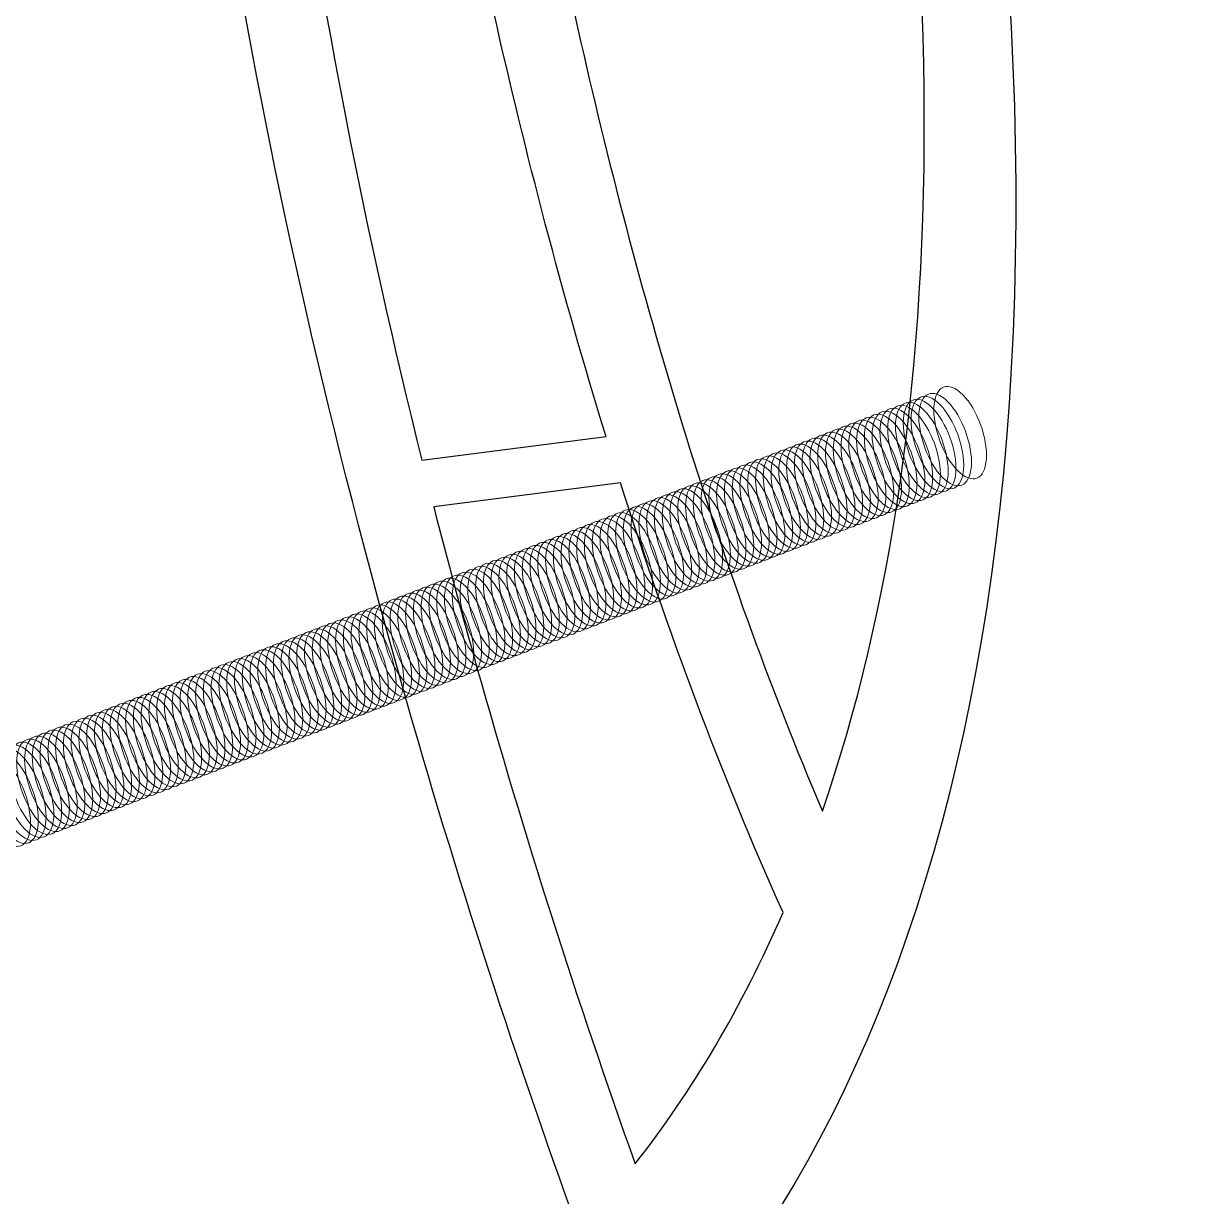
# Model space of a CAD drawing. Header units: centimetres. Extents: x -860 to -17, y -240 to 97.
# Drawn here: x -815.09 to -781.39, y -186.12 to -152.67 of the extents above; entities that cross this region are included whole.
import ezdxf

# ---------------------------------------------------------------- set-up
doc = ezdxf.new("R2010")
doc.units = ezdxf.units.CM
doc.header["$MEASUREMENT"] = 0
doc.layers.add('layer 1', color=7, linetype='Continuous')

msp = doc.modelspace()

# ---------------------------------------------------------------- linework, layer by layer
at = {"layer": 'layer 1', "color": 242}
for points, knots in [([(-791.81431, -213.5163), (-791.81431, -213.5163), (-791.81431, -213.54688), (-791.81431, -213.54688), (-791.81431, -213.54688), (-791.81431, -213.54688), (-785.62944, -218.85362), (-785.62944, -218.85362), (-785.62944, -218.85362), (-785.62944, -218.85362), (-782.36581, -221.65389), (-782.36581, -221.65389), (-782.36581, -221.65389), (-782.36581, -221.65389), (-781.38636, -222.49428), (-781.38636, -222.49428), (-781.38636, -222.49428), (-782.68687, -218.98892), (-784.24215, -215.55083), (-785.99553, -212.30804), (-785.99553, -212.30804), (-786.02547, -212.25267), (-786.05546, -212.19733), (-786.08552, -212.14207), (-786.08552, -212.14207), (-789.70322, -204.98148), (-793.01893, -197.5059), (-795.9385, -189.83895), (-795.9385, -189.83895), (-786.56033, -178.44123), (-783.55523, -157.08198), (-790.90493, -127.47964), (-790.90493, -127.47964), (-790.90493, -127.47964), (-790.9074, -127.47936), (-790.9074, -127.47936), (-790.9074, -127.47936), (-791.1182, -126.63154), (-791.5642, -125.7889), (-792.08036, -125.34603), (-792.08036, -125.34603), (-792.79972, -124.72881), (-793.38287, -125.12181), (-793.38287, -126.22383), (-793.38287, -126.22383), (-793.38287, -126.53512), (-793.33631, -126.8697), (-793.25333, -127.20346), (-793.25333, -127.20346), (-793.25333, -127.20346), (-793.25579, -127.20317), (-793.25579, -127.20317), (-793.25579, -127.20317), (-788.18778, -147.61562), (-788.38015, -163.75279), (-792.3092, -175.12915), (-792.3092, -175.12915), (-795.35249, -168.01423), (-797.63284, -160.16916), (-799.27384, -152.86522), (-799.27384, -152.86522), (-801.37679, -143.50526), (-802.6417, -134.17845), (-803.17879, -125.55553), (-803.17879, -125.55553), (-803.57388, -119.21254), (-803.57884, -113.0593), (-803.12533, -107.45214), (-803.12533, -107.45214), (-802.59419, -100.88529), (-801.40039, -94.75556), (-799.19051, -90.40757), (-799.19051, -90.40757), (-798.37983, -89.37352), (-797.52528, -88.42199), (-796.62965, -87.55296), (-796.62965, -87.55296), (-796.4623, -87.39058), (-796.2936, -87.2309), (-796.12344, -87.07419), (-796.12344, -87.07419), (-796.00498, -86.96506), (-795.86409, -86.85776), (-795.76743, -86.70508), (-795.76743, -86.70508), (-795.6414, -86.50607), (-795.56849, -86.20515), (-795.56849, -85.81556), (-795.56849, -85.81556), (-795.56849, -84.71354), (-796.15164, -83.31982), (-796.871, -82.7026), (-796.871, -82.7026), (-797.21717, -82.40558), (-797.53178, -82.34254), (-797.76505, -82.47982), (-797.76505, -82.47982), (-797.91167, -82.56615), (-798.05043, -82.71821), (-798.18185, -82.84011), (-798.18185, -82.84011), (-798.30897, -82.95804), (-798.43534, -83.07752), (-798.56093, -83.19852), (-798.56093, -83.19852), (-802.90223, -87.38143), (-806.32651, -93.40903), (-808.55309, -101.27492), (-808.55309, -101.27492), (-810.75544, -109.05517), (-811.72694, -118.49984), (-811.38355, -129.02392), (-811.38355, -129.02392), (-810.95678, -142.10343), (-808.53507, -156.4897), (-804.43352, -171.06733), (-804.43352, -171.06733), (-802.91717, -176.4567), (-801.19096, -181.80528), (-799.28196, -187.07701), (-799.28196, -187.07701), (-801.18504, -189.08257), (-803.32741, -190.70242), (-805.67514, -191.92889), (-805.67514, -191.92889), (-809.38695, -190.72098), (-812.59662, -191.36766), (-814.96284, -193.68495), (-814.96284, -193.68495), (-814.96284, -193.68495), (-810.71976, -197.3256), (-810.71976, -197.3256), (-810.71976, -197.3256), (-810.71976, -197.3256), (-804.42696, -202.72495), (-804.42696, -202.72495), (-804.42696, -202.72495), (-804.42696, -202.72495), (-804.42696, -202.69437), (-804.42696, -202.69437), (-804.42696, -202.69437), (-804.42696, -202.69437), (-804.40641, -202.71201), (-804.40641, -202.71201), (-804.40641, -202.71201), (-802.52537, -203.02852), (-800.40808, -204.11596), (-798.16881, -206.0373), (-798.16881, -206.0373), (-795.92954, -207.95864), (-793.81225, -210.50456), (-791.93121, -213.41599), (-791.93121, -213.41599), (-791.93121, -213.41599), (-791.81431, -213.5163), (-791.81431, -213.5163)], [0, 0, 0, 0, 0.025, 0.025, 0.025, 0.025, 0.05, 0.05, 0.05, 0.05, 0.075, 0.075, 0.075, 0.075, 0.1, 0.1, 0.1, 0.1, 0.125, 0.125, 0.125, 0.125, 0.15, 0.15, 0.15, 0.15, 0.175, 0.175, 0.175, 0.175, 0.2, 0.2, 0.2, 0.2, 0.225, 0.225, 0.225, 0.225, 0.25, 0.25, 0.25, 0.25, 0.275, 0.275, 0.275, 0.275, 0.3, 0.3, 0.3, 0.3, 0.325, 0.325, 0.325, 0.325, 0.35, 0.35, 0.35, 0.35, 0.375, 0.375, 0.375, 0.375, 0.4, 0.4, 0.4, 0.4, 0.425, 0.425, 0.425, 0.425, 0.45, 0.45, 0.45, 0.45, 0.475, 0.475, 0.475, 0.475, 0.5, 0.5, 0.5, 0.5, 0.525, 0.525, 0.525, 0.525, 0.55, 0.55, 0.55, 0.55, 0.575, 0.575, 0.575, 0.575, 0.6, 0.6, 0.6, 0.6, 0.625, 0.625, 0.625, 0.625, 0.65, 0.65, 0.65, 0.65, 0.675, 0.675, 0.675, 0.675, 0.7, 0.7, 0.7, 0.7, 0.725, 0.725, 0.725, 0.725, 0.75, 0.75, 0.75, 0.75, 0.775, 0.775, 0.775, 0.775, 0.8, 0.8, 0.8, 0.8, 0.825, 0.825, 0.825, 0.825, 0.85, 0.85, 0.85, 0.85, 0.875, 0.875, 0.875, 0.875, 0.9, 0.9, 0.9, 0.9, 0.925, 0.925, 0.925, 0.925, 0.95, 0.95, 0.95, 0.95, 1, 1, 1, 1]), ([(-807.46774, -145.99985), (-807.46774, -145.99985), (-802.68603, -147.57308), (-802.68603, -147.57308), (-802.68603, -147.57308), (-802.37219, -149.16996), (-802.03566, -150.771), (-801.67567, -152.37329), (-801.67567, -152.37329), (-800.78794, -156.3245), (-799.72929, -160.39872), (-798.48273, -164.44617), (-798.48273, -164.44617), (-798.48273, -164.44617), (-803.73517, -165.11678), (-803.73517, -165.11678), (-803.73517, -165.11678), (-805.352, -158.63402), (-806.60674, -152.22506), (-807.46774, -145.99985)], [0, 0, 0, 0, 0.16666667, 0.16666667, 0.16666667, 0.16666667, 0.33333333, 0.33333333, 0.33333333, 0.33333333, 0.5, 0.5, 0.5, 0.5, 0.66666667, 0.66666667, 0.66666667, 0.66666667, 1, 1, 1, 1]), ([(-803.39854, -166.44743), (-803.39854, -166.44743), (-798.06893, -165.76697), (-798.06893, -165.76697), (-798.06893, -165.76697), (-796.73406, -169.95488), (-795.1952, -174.09649), (-793.43315, -178.02491), (-793.43315, -178.02491), (-794.60978, -180.73369), (-796.02386, -183.12586), (-797.65122, -185.19085), (-797.65122, -185.19085), (-799.31302, -180.52512), (-800.82412, -175.79892), (-802.16335, -171.03909), (-802.16335, -171.03909), (-802.59475, -169.50582), (-803.00656, -167.9748), (-803.39854, -166.44743)], [0, 0, 0, 0, 0.16666667, 0.16666667, 0.16666667, 0.16666667, 0.33333333, 0.33333333, 0.33333333, 0.33333333, 0.5, 0.5, 0.5, 0.5, 0.66666667, 0.66666667, 0.66666667, 0.66666667, 1, 1, 1, 1])]:
    msp.add_open_spline(points, degree=3, knots=knots, dxfattribs=at)
at = {"layer": 'layer 1', "color": 177, "lineweight": 20}
for points in [[(-789.03053, -163.46656), (-788.61595, -163.82229), (-788.27986, -164.62553), (-788.27986, -165.26066), (-788.27986, -165.26066), (-788.27986, -165.89579), (-788.61595, -166.12229), (-789.03053, -165.76656), (-789.03053, -165.76656), (-789.44512, -165.41084), (-789.78121, -164.6076), (-789.78121, -163.97247), (-789.78121, -163.97247), (-789.78121, -163.33734), (-789.44512, -163.11084), (-789.03053, -163.46656)], [(-788.80871, -163.38153), (-788.39413, -163.73726), (-788.05804, -164.5405), (-788.05804, -165.17563), (-788.05804, -165.17563), (-788.05804, -165.81076), (-788.39413, -166.03726), (-788.80871, -165.68153), (-788.80871, -165.68153), (-789.2233, -165.32581), (-789.55939, -164.52257), (-789.55939, -163.88744), (-789.55939, -163.88744), (-789.55939, -163.25231), (-789.2233, -163.02581), (-788.80871, -163.38153)], [(-788.38019, -163.18512), (-787.9656, -163.54085), (-787.62952, -164.34409), (-787.62952, -164.97922), (-787.62952, -164.97922), (-787.62952, -165.61435), (-787.9656, -165.84085), (-788.38019, -165.48512), (-788.38019, -165.48512), (-788.79478, -165.1294), (-789.13086, -164.32616), (-789.13086, -163.69103), (-789.13086, -163.69103), (-789.13086, -163.0559), (-788.79478, -162.8294), (-788.38019, -163.18512)], [(-789.91782, -163.80666), (-789.50324, -164.16239), (-789.16715, -164.96563), (-789.16715, -165.60076), (-789.16715, -165.60076), (-789.16715, -166.23589), (-789.50324, -166.46239), (-789.91782, -166.10666), (-789.91782, -166.10666), (-790.33241, -165.75094), (-790.6685, -164.9477), (-790.6685, -164.31257), (-790.6685, -164.31257), (-790.6685, -163.67744), (-790.33241, -163.45094), (-789.91782, -163.80666)], [(-789.696, -163.72164), (-789.28142, -164.07737), (-788.94533, -164.88061), (-788.94533, -165.51574), (-788.94533, -165.51574), (-788.94533, -166.15087), (-789.28142, -166.37737), (-789.696, -166.02164), (-789.696, -166.02164), (-790.11059, -165.66592), (-790.44668, -164.86268), (-790.44668, -164.22755), (-790.44668, -164.22755), (-790.44668, -163.59242), (-790.11059, -163.36592), (-789.696, -163.72164)], [(-789.47418, -163.63661), (-789.0596, -163.99234), (-788.72351, -164.79558), (-788.72351, -165.43071), (-788.72351, -165.43071), (-788.72351, -166.06584), (-789.0596, -166.29234), (-789.47418, -165.93661), (-789.47418, -165.93661), (-789.88877, -165.58089), (-790.22486, -164.77765), (-790.22486, -164.14252), (-790.22486, -164.14252), (-790.22486, -163.50739), (-789.88877, -163.28089), (-789.47418, -163.63661)], [(-789.25236, -163.55158), (-788.83778, -163.90731), (-788.50169, -164.71055), (-788.50169, -165.34568), (-788.50169, -165.34568), (-788.50169, -165.98081), (-788.83778, -166.20731), (-789.25236, -165.85158), (-789.25236, -165.85158), (-789.66695, -165.49586), (-790.00304, -164.69262), (-790.00304, -164.05749), (-790.00304, -164.05749), (-790.00304, -163.42236), (-789.66695, -163.19586), (-789.25236, -163.55158)], [(-790.80512, -164.14677), (-790.39054, -164.5025), (-790.05445, -165.30574), (-790.05445, -165.94087), (-790.05445, -165.94087), (-790.05445, -166.576), (-790.39054, -166.8025), (-790.80512, -166.44677), (-790.80512, -166.44677), (-791.21971, -166.09105), (-791.5558, -165.28781), (-791.5558, -164.65268), (-791.5558, -164.65268), (-791.5558, -164.01755), (-791.21971, -163.79105), (-790.80512, -164.14677)], [(-790.58329, -164.06174), (-790.16871, -164.41747), (-789.83262, -165.22071), (-789.83262, -165.85584), (-789.83262, -165.85584), (-789.83262, -166.49097), (-790.16871, -166.71747), (-790.58329, -166.36174), (-790.58329, -166.36174), (-790.99788, -166.00602), (-791.33397, -165.20278), (-791.33397, -164.56765), (-791.33397, -164.56765), (-791.33397, -163.93252), (-790.99788, -163.70602), (-790.58329, -164.06174)], [(-790.36147, -163.97671), (-789.94689, -164.33244), (-789.6108, -165.13568), (-789.6108, -165.77081), (-789.6108, -165.77081), (-789.6108, -166.40594), (-789.94689, -166.63244), (-790.36147, -166.27671), (-790.36147, -166.27671), (-790.77606, -165.92099), (-791.11215, -165.11775), (-791.11215, -164.48262), (-791.11215, -164.48262), (-791.11215, -163.84749), (-790.77606, -163.62099), (-790.36147, -163.97671)], [(-790.13965, -163.89169), (-789.72507, -164.24742), (-789.38898, -165.05066), (-789.38898, -165.68579), (-789.38898, -165.68579), (-789.38898, -166.32092), (-789.72507, -166.54742), (-790.13965, -166.19169), (-790.13965, -166.19169), (-790.55424, -165.83597), (-790.89033, -165.03273), (-790.89033, -164.3976), (-790.89033, -164.3976), (-790.89033, -163.76247), (-790.55424, -163.53597), (-790.13965, -163.89169)], [(-791.69241, -164.48687), (-791.27783, -164.8426), (-790.94174, -165.64584), (-790.94174, -166.28097), (-790.94174, -166.28097), (-790.94174, -166.9161), (-791.27783, -167.1426), (-791.69241, -166.78687), (-791.69241, -166.78687), (-792.107, -166.43115), (-792.44309, -165.62791), (-792.44309, -164.99278), (-792.44309, -164.99278), (-792.44309, -164.35765), (-792.107, -164.13115), (-791.69241, -164.48687)], [(-791.47058, -164.40185), (-791.056, -164.75758), (-790.71991, -165.56082), (-790.71991, -166.19595), (-790.71991, -166.19595), (-790.71991, -166.83108), (-791.056, -167.05758), (-791.47058, -166.70185), (-791.47058, -166.70185), (-791.88517, -166.34613), (-792.22126, -165.54289), (-792.22126, -164.90776), (-792.22126, -164.90776), (-792.22126, -164.27263), (-791.88517, -164.04613), (-791.47058, -164.40185)], [(-791.24876, -164.31682), (-790.83418, -164.67255), (-790.49809, -165.47579), (-790.49809, -166.11092), (-790.49809, -166.11092), (-790.49809, -166.74605), (-790.83418, -166.97255), (-791.24876, -166.61682), (-791.24876, -166.61682), (-791.66335, -166.2611), (-791.99944, -165.45786), (-791.99944, -164.82273), (-791.99944, -164.82273), (-791.99944, -164.1876), (-791.66335, -163.9611), (-791.24876, -164.31682)], [(-791.02694, -164.23179), (-790.61236, -164.58752), (-790.27627, -165.39076), (-790.27627, -166.02589), (-790.27627, -166.02589), (-790.27627, -166.66102), (-790.61236, -166.88752), (-791.02694, -166.53179), (-791.02694, -166.53179), (-791.44153, -166.17607), (-791.77762, -165.37283), (-791.77762, -164.7377), (-791.77762, -164.7377), (-791.77762, -164.10257), (-791.44153, -163.87607), (-791.02694, -164.23179)], [(-792.5797, -164.82698), (-792.16512, -165.18271), (-791.82903, -165.98595), (-791.82903, -166.62108), (-791.82903, -166.62108), (-791.82903, -167.25621), (-792.16512, -167.48271), (-792.5797, -167.12698), (-792.5797, -167.12698), (-792.99429, -166.77126), (-793.33038, -165.96802), (-793.33038, -165.33289), (-793.33038, -165.33289), (-793.33038, -164.69776), (-792.99429, -164.47126), (-792.5797, -164.82698)], [(-792.35788, -164.74195), (-791.9433, -165.09768), (-791.60721, -165.90092), (-791.60721, -166.53605), (-791.60721, -166.53605), (-791.60721, -167.17118), (-791.9433, -167.39768), (-792.35788, -167.04195), (-792.35788, -167.04195), (-792.77247, -166.68623), (-793.10856, -165.88299), (-793.10856, -165.24786), (-793.10856, -165.24786), (-793.10856, -164.61273), (-792.77247, -164.38623), (-792.35788, -164.74195)], [(-792.13605, -164.65692), (-791.72147, -165.01265), (-791.38538, -165.81589), (-791.38538, -166.45102), (-791.38538, -166.45102), (-791.38538, -167.08615), (-791.72147, -167.31265), (-792.13605, -166.95692), (-792.13605, -166.95692), (-792.55064, -166.6012), (-792.88673, -165.79796), (-792.88673, -165.16283), (-792.88673, -165.16283), (-792.88673, -164.5277), (-792.55064, -164.3012), (-792.13605, -164.65692)], [(-791.91423, -164.5719), (-791.49965, -164.92763), (-791.16356, -165.73087), (-791.16356, -166.366), (-791.16356, -166.366), (-791.16356, -167.00113), (-791.49965, -167.22763), (-791.91423, -166.8719), (-791.91423, -166.8719), (-792.32882, -166.51618), (-792.66491, -165.71294), (-792.66491, -165.07781), (-792.66491, -165.07781), (-792.66491, -164.44268), (-792.32882, -164.21618), (-791.91423, -164.5719)], [(-793.46699, -165.16708), (-793.05241, -165.52281), (-792.71632, -166.32605), (-792.71632, -166.96118), (-792.71632, -166.96118), (-792.71632, -167.59631), (-793.05241, -167.82281), (-793.46699, -167.46708), (-793.46699, -167.46708), (-793.88158, -167.11136), (-794.21767, -166.30812), (-794.21767, -165.67299), (-794.21767, -165.67299), (-794.21767, -165.03786), (-793.88158, -164.81136), (-793.46699, -165.16708)], [(-793.24517, -165.08206), (-792.83059, -165.43779), (-792.4945, -166.24103), (-792.4945, -166.87616), (-792.4945, -166.87616), (-792.4945, -167.51129), (-792.83059, -167.73779), (-793.24517, -167.38206), (-793.24517, -167.38206), (-793.65976, -167.02634), (-793.99585, -166.2231), (-793.99585, -165.58797), (-793.99585, -165.58797), (-793.99585, -164.95284), (-793.65976, -164.72634), (-793.24517, -165.08206)], [(-793.02334, -164.99703), (-792.60876, -165.35276), (-792.27267, -166.156), (-792.27267, -166.79113), (-792.27267, -166.79113), (-792.27267, -167.42626), (-792.60876, -167.65276), (-793.02334, -167.29703), (-793.02334, -167.29703), (-793.43793, -166.94131), (-793.77402, -166.13807), (-793.77402, -165.50294), (-793.77402, -165.50294), (-793.77402, -164.86781), (-793.43793, -164.64131), (-793.02334, -164.99703)], [(-792.80152, -164.912), (-792.38694, -165.26773), (-792.05085, -166.07097), (-792.05085, -166.7061), (-792.05085, -166.7061), (-792.05085, -167.34123), (-792.38694, -167.56773), (-792.80152, -167.212), (-792.80152, -167.212), (-793.21611, -166.85628), (-793.5522, -166.05304), (-793.5522, -165.41791), (-793.5522, -165.41791), (-793.5522, -164.78278), (-793.21611, -164.55628), (-792.80152, -164.912)], [(-794.35428, -165.50719), (-793.9397, -165.86292), (-793.60361, -166.66616), (-793.60361, -167.30129), (-793.60361, -167.30129), (-793.60361, -167.93642), (-793.9397, -168.16292), (-794.35428, -167.80719), (-794.35428, -167.80719), (-794.76887, -167.45147), (-795.10496, -166.64823), (-795.10496, -166.0131), (-795.10496, -166.0131), (-795.10496, -165.37797), (-794.76887, -165.15147), (-794.35428, -165.50719)], [(-794.13246, -165.42216), (-793.71788, -165.77789), (-793.38179, -166.58113), (-793.38179, -167.21626), (-793.38179, -167.21626), (-793.38179, -167.85139), (-793.71788, -168.07789), (-794.13246, -167.72216), (-794.13246, -167.72216), (-794.54705, -167.36644), (-794.88314, -166.5632), (-794.88314, -165.92807), (-794.88314, -165.92807), (-794.88314, -165.29294), (-794.54705, -165.06644), (-794.13246, -165.42216)], [(-793.91064, -165.33714), (-793.49606, -165.69287), (-793.15997, -166.49611), (-793.15997, -167.13124), (-793.15997, -167.13124), (-793.15997, -167.76637), (-793.49606, -167.99287), (-793.91064, -167.63714), (-793.91064, -167.63714), (-794.32523, -167.28142), (-794.66132, -166.47818), (-794.66132, -165.84305), (-794.66132, -165.84305), (-794.66132, -165.20792), (-794.32523, -164.98142), (-793.91064, -165.33714)], [(-793.68881, -165.25211), (-793.27423, -165.60784), (-792.93814, -166.41108), (-792.93814, -167.04621), (-792.93814, -167.04621), (-792.93814, -167.68134), (-793.27423, -167.90784), (-793.68881, -167.55211), (-793.68881, -167.55211), (-794.1034, -167.19639), (-794.43949, -166.39315), (-794.43949, -165.75802), (-794.43949, -165.75802), (-794.43949, -165.12289), (-794.1034, -164.89639), (-793.68881, -165.25211)], [(-795.24157, -165.84729), (-794.82699, -166.20302), (-794.4909, -167.00626), (-794.4909, -167.64139), (-794.4909, -167.64139), (-794.4909, -168.27652), (-794.82699, -168.50302), (-795.24157, -168.14729), (-795.24157, -168.14729), (-795.65616, -167.79157), (-795.99225, -166.98833), (-795.99225, -166.3532), (-795.99225, -166.3532), (-795.99225, -165.71807), (-795.65616, -165.49157), (-795.24157, -165.84729)], [(-795.01975, -165.76227), (-794.60517, -166.118), (-794.26908, -166.92124), (-794.26908, -167.55637), (-794.26908, -167.55637), (-794.26908, -168.1915), (-794.60517, -168.418), (-795.01975, -168.06227), (-795.01975, -168.06227), (-795.43434, -167.70655), (-795.77043, -166.90331), (-795.77043, -166.26818), (-795.77043, -166.26818), (-795.77043, -165.63305), (-795.43434, -165.40655), (-795.01975, -165.76227)], [(-794.79793, -165.67724), (-794.38335, -166.03297), (-794.04726, -166.83621), (-794.04726, -167.47134), (-794.04726, -167.47134), (-794.04726, -168.10647), (-794.38335, -168.33297), (-794.79793, -167.97724), (-794.79793, -167.97724), (-795.21252, -167.62152), (-795.54861, -166.81828), (-795.54861, -166.18315), (-795.54861, -166.18315), (-795.54861, -165.54802), (-795.21252, -165.32152), (-794.79793, -165.67724)], [(-794.57611, -165.59221), (-794.16153, -165.94794), (-793.82544, -166.75118), (-793.82544, -167.38631), (-793.82544, -167.38631), (-793.82544, -168.02144), (-794.16153, -168.24794), (-794.57611, -167.89221), (-794.57611, -167.89221), (-794.9907, -167.53649), (-795.32679, -166.73325), (-795.32679, -166.09812), (-795.32679, -166.09812), (-795.32679, -165.46299), (-794.9907, -165.23649), (-794.57611, -165.59221)], [(-796.12887, -166.1874), (-795.71429, -166.54313), (-795.3782, -167.34637), (-795.3782, -167.9815), (-795.3782, -167.9815), (-795.3782, -168.61663), (-795.71429, -168.84313), (-796.12887, -168.4874), (-796.12887, -168.4874), (-796.54346, -168.13168), (-796.87955, -167.32844), (-796.87955, -166.69331), (-796.87955, -166.69331), (-796.87955, -166.05818), (-796.54346, -165.83168), (-796.12887, -166.1874)], [(-795.90704, -166.10237), (-795.49246, -166.4581), (-795.15637, -167.26134), (-795.15637, -167.89647), (-795.15637, -167.89647), (-795.15637, -168.5316), (-795.49246, -168.7581), (-795.90704, -168.40237), (-795.90704, -168.40237), (-796.32163, -168.04665), (-796.65772, -167.24341), (-796.65772, -166.60828), (-796.65772, -166.60828), (-796.65772, -165.97315), (-796.32163, -165.74665), (-795.90704, -166.10237)], [(-795.68522, -166.01735), (-795.27064, -166.37308), (-794.93455, -167.17632), (-794.93455, -167.81145), (-794.93455, -167.81145), (-794.93455, -168.44658), (-795.27064, -168.67308), (-795.68522, -168.31735), (-795.68522, -168.31735), (-796.09981, -167.96163), (-796.4359, -167.15839), (-796.4359, -166.52326), (-796.4359, -166.52326), (-796.4359, -165.88813), (-796.09981, -165.66163), (-795.68522, -166.01735)], [(-795.4634, -165.93232), (-795.04882, -166.28805), (-794.71273, -167.09129), (-794.71273, -167.72642), (-794.71273, -167.72642), (-794.71273, -168.36155), (-795.04882, -168.58805), (-795.4634, -168.23232), (-795.4634, -168.23232), (-795.87799, -167.8766), (-796.21408, -167.07336), (-796.21408, -166.43823), (-796.21408, -166.43823), (-796.21408, -165.8031), (-795.87799, -165.5766), (-795.4634, -165.93232)], [(-797.01616, -166.5275), (-796.60158, -166.88323), (-796.26549, -167.68647), (-796.26549, -168.3216), (-796.26549, -168.3216), (-796.26549, -168.95673), (-796.60158, -169.18323), (-797.01616, -168.8275), (-797.01616, -168.8275), (-797.43075, -168.47178), (-797.76684, -167.66854), (-797.76684, -167.03341), (-797.76684, -167.03341), (-797.76684, -166.39828), (-797.43075, -166.17178), (-797.01616, -166.5275)], [(-796.79433, -166.44248), (-796.37975, -166.79821), (-796.04366, -167.60145), (-796.04366, -168.23658), (-796.04366, -168.23658), (-796.04366, -168.87171), (-796.37975, -169.09821), (-796.79433, -168.74248), (-796.79433, -168.74248), (-797.20892, -168.38676), (-797.54501, -167.58352), (-797.54501, -166.94839), (-797.54501, -166.94839), (-797.54501, -166.31326), (-797.20892, -166.08676), (-796.79433, -166.44248)], [(-796.57251, -166.35745), (-796.15793, -166.71318), (-795.82184, -167.51642), (-795.82184, -168.15155), (-795.82184, -168.15155), (-795.82184, -168.78668), (-796.15793, -169.01318), (-796.57251, -168.65745), (-796.57251, -168.65745), (-796.9871, -168.30173), (-797.32319, -167.49849), (-797.32319, -166.86336), (-797.32319, -166.86336), (-797.32319, -166.22823), (-796.9871, -166.00173), (-796.57251, -166.35745)], [(-796.35069, -166.27242), (-795.93611, -166.62815), (-795.60002, -167.43139), (-795.60002, -168.06652), (-795.60002, -168.06652), (-795.60002, -168.70165), (-795.93611, -168.92815), (-796.35069, -168.57242), (-796.35069, -168.57242), (-796.76528, -168.2167), (-797.10137, -167.41346), (-797.10137, -166.77833), (-797.10137, -166.77833), (-797.10137, -166.1432), (-796.76528, -165.9167), (-796.35069, -166.27242)], [(-797.90345, -166.86761), (-797.48887, -167.22334), (-797.15278, -168.02658), (-797.15278, -168.66171), (-797.15278, -168.66171), (-797.15278, -169.29684), (-797.48887, -169.52334), (-797.90345, -169.16761), (-797.90345, -169.16761), (-798.31804, -168.81189), (-798.65413, -168.00865), (-798.65413, -167.37352), (-798.65413, -167.37352), (-798.65413, -166.73839), (-798.31804, -166.51189), (-797.90345, -166.86761)], [(-797.68163, -166.78258), (-797.26705, -167.13831), (-796.93096, -167.94155), (-796.93096, -168.57668), (-796.93096, -168.57668), (-796.93096, -169.21181), (-797.26705, -169.43831), (-797.68163, -169.08258), (-797.68163, -169.08258), (-798.09622, -168.72686), (-798.43231, -167.92362), (-798.43231, -167.28849), (-798.43231, -167.28849), (-798.43231, -166.65336), (-798.09622, -166.42686), (-797.68163, -166.78258)], [(-797.4598, -166.69756), (-797.04522, -167.05329), (-796.70913, -167.85653), (-796.70913, -168.49166), (-796.70913, -168.49166), (-796.70913, -169.12679), (-797.04522, -169.35329), (-797.4598, -168.99756), (-797.4598, -168.99756), (-797.87439, -168.64184), (-798.21048, -167.8386), (-798.21048, -167.20347), (-798.21048, -167.20347), (-798.21048, -166.56834), (-797.87439, -166.34184), (-797.4598, -166.69756)], [(-797.23798, -166.61253), (-796.8234, -166.96826), (-796.48731, -167.7715), (-796.48731, -168.40663), (-796.48731, -168.40663), (-796.48731, -169.04176), (-796.8234, -169.26826), (-797.23798, -168.91253), (-797.23798, -168.91253), (-797.65257, -168.55681), (-797.98866, -167.75357), (-797.98866, -167.11844), (-797.98866, -167.11844), (-797.98866, -166.48331), (-797.65257, -166.25681), (-797.23798, -166.61253)], [(-798.79074, -167.20771), (-798.37616, -167.56344), (-798.04007, -168.36668), (-798.04007, -169.00181), (-798.04007, -169.00181), (-798.04007, -169.63694), (-798.37616, -169.86344), (-798.79074, -169.50771), (-798.79074, -169.50771), (-799.20533, -169.15199), (-799.54142, -168.34875), (-799.54142, -167.71362), (-799.54142, -167.71362), (-799.54142, -167.07849), (-799.20533, -166.85199), (-798.79074, -167.20771)], [(-798.56892, -167.12269), (-798.15434, -167.47842), (-797.81825, -168.28166), (-797.81825, -168.91679), (-797.81825, -168.91679), (-797.81825, -169.55192), (-798.15434, -169.77842), (-798.56892, -169.42269), (-798.56892, -169.42269), (-798.98351, -169.06697), (-799.3196, -168.26373), (-799.3196, -167.6286), (-799.3196, -167.6286), (-799.3196, -166.99347), (-798.98351, -166.76697), (-798.56892, -167.12269)], [(-798.34709, -167.03766), (-797.93251, -167.39339), (-797.59642, -168.19663), (-797.59642, -168.83176), (-797.59642, -168.83176), (-797.59642, -169.46689), (-797.93251, -169.69339), (-798.34709, -169.33766), (-798.34709, -169.33766), (-798.76168, -168.98194), (-799.09777, -168.1787), (-799.09777, -167.54357), (-799.09777, -167.54357), (-799.09777, -166.90844), (-798.76168, -166.68194), (-798.34709, -167.03766)], [(-798.12527, -166.95264), (-797.71069, -167.30837), (-797.3746, -168.11161), (-797.3746, -168.74674), (-797.3746, -168.74674), (-797.3746, -169.38187), (-797.71069, -169.60837), (-798.12527, -169.25264), (-798.12527, -169.25264), (-798.53986, -168.89692), (-798.87595, -168.09368), (-798.87595, -167.45855), (-798.87595, -167.45855), (-798.87595, -166.82342), (-798.53986, -166.59692), (-798.12527, -166.95264)], [(-799.67803, -167.54782), (-799.26345, -167.90355), (-798.92736, -168.70679), (-798.92736, -169.34192), (-798.92736, -169.34192), (-798.92736, -169.97705), (-799.26345, -170.20355), (-799.67803, -169.84782), (-799.67803, -169.84782), (-800.09262, -169.4921), (-800.42871, -168.68886), (-800.42871, -168.05373), (-800.42871, -168.05373), (-800.42871, -167.4186), (-800.09262, -167.1921), (-799.67803, -167.54782)], [(-799.45621, -167.46279), (-799.04163, -167.81852), (-798.70554, -168.62176), (-798.70554, -169.25689), (-798.70554, -169.25689), (-798.70554, -169.89202), (-799.04163, -170.11852), (-799.45621, -169.76279), (-799.45621, -169.76279), (-799.8708, -169.40707), (-800.20689, -168.60383), (-800.20689, -167.9687), (-800.20689, -167.9687), (-800.20689, -167.33357), (-799.8708, -167.10707), (-799.45621, -167.46279)], [(-799.23439, -167.37777), (-798.81981, -167.7335), (-798.48372, -168.53674), (-798.48372, -169.17187), (-798.48372, -169.17187), (-798.48372, -169.807), (-798.81981, -170.0335), (-799.23439, -169.67777), (-799.23439, -169.67777), (-799.64898, -169.32205), (-799.98507, -168.51881), (-799.98507, -167.88368), (-799.98507, -167.88368), (-799.98507, -167.24855), (-799.64898, -167.02205), (-799.23439, -167.37777)], [(-799.01256, -167.29274), (-798.59798, -167.64847), (-798.26189, -168.45171), (-798.26189, -169.08684), (-798.26189, -169.08684), (-798.26189, -169.72197), (-798.59798, -169.94847), (-799.01256, -169.59274), (-799.01256, -169.59274), (-799.42715, -169.23702), (-799.76324, -168.43378), (-799.76324, -167.79865), (-799.76324, -167.79865), (-799.76324, -167.16352), (-799.42715, -166.93702), (-799.01256, -167.29274)], [(-800.3435, -167.8029), (-799.92892, -168.15863), (-799.59283, -168.96187), (-799.59283, -169.597), (-799.59283, -169.597), (-799.59283, -170.23213), (-799.92892, -170.45863), (-800.3435, -170.1029), (-800.3435, -170.1029), (-800.75809, -169.74718), (-801.09418, -168.94394), (-801.09418, -168.30881), (-801.09418, -168.30881), (-801.09418, -167.67368), (-800.75809, -167.44718), (-800.3435, -167.8029)], [(-800.12168, -167.71787), (-799.7071, -168.0736), (-799.37101, -168.87684), (-799.37101, -169.51197), (-799.37101, -169.51197), (-799.37101, -170.1471), (-799.7071, -170.3736), (-800.12168, -170.01787), (-800.12168, -170.01787), (-800.53627, -169.66215), (-800.87236, -168.85891), (-800.87236, -168.22378), (-800.87236, -168.22378), (-800.87236, -167.58865), (-800.53627, -167.36215), (-800.12168, -167.71787)], [(-799.89985, -167.63285), (-799.48527, -167.98858), (-799.14918, -168.79182), (-799.14918, -169.42695), (-799.14918, -169.42695), (-799.14918, -170.06208), (-799.48527, -170.28858), (-799.89985, -169.93285), (-799.89985, -169.93285), (-800.31444, -169.57713), (-800.65053, -168.77389), (-800.65053, -168.13876), (-800.65053, -168.13876), (-800.65053, -167.50363), (-800.31444, -167.27713), (-799.89985, -167.63285)], [(-801.23079, -168.143), (-800.81621, -168.49873), (-800.48012, -169.30197), (-800.48012, -169.9371), (-800.48012, -169.9371), (-800.48012, -170.57223), (-800.81621, -170.79873), (-801.23079, -170.443), (-801.23079, -170.443), (-801.64538, -170.08728), (-801.98147, -169.28404), (-801.98147, -168.64891), (-801.98147, -168.64891), (-801.98147, -168.01378), (-801.64538, -167.78728), (-801.23079, -168.143)], [(-801.00897, -168.05798), (-800.59439, -168.41371), (-800.2583, -169.21695), (-800.2583, -169.85208), (-800.2583, -169.85208), (-800.2583, -170.48721), (-800.59439, -170.71371), (-801.00897, -170.35798), (-801.00897, -170.35798), (-801.42356, -170.00226), (-801.75965, -169.19902), (-801.75965, -168.56389), (-801.75965, -168.56389), (-801.75965, -167.92876), (-801.42356, -167.70226), (-801.00897, -168.05798)], [(-800.78715, -167.97295), (-800.37257, -168.32868), (-800.03648, -169.13192), (-800.03648, -169.76705), (-800.03648, -169.76705), (-800.03648, -170.40218), (-800.37257, -170.62868), (-800.78715, -170.27295), (-800.78715, -170.27295), (-801.20174, -169.91723), (-801.53783, -169.11399), (-801.53783, -168.47886), (-801.53783, -168.47886), (-801.53783, -167.84373), (-801.20174, -167.61723), (-800.78715, -167.97295)], [(-800.56532, -167.88792), (-800.15074, -168.24365), (-799.81465, -169.04689), (-799.81465, -169.68202), (-799.81465, -169.68202), (-799.81465, -170.31715), (-800.15074, -170.54365), (-800.56532, -170.18792), (-800.56532, -170.18792), (-800.97991, -169.8322), (-801.316, -169.02896), (-801.316, -168.39383), (-801.316, -168.39383), (-801.316, -167.7587), (-800.97991, -167.5322), (-800.56532, -167.88792)], [(-802.11808, -168.48311), (-801.7035, -168.83884), (-801.36741, -169.64208), (-801.36741, -170.27721), (-801.36741, -170.27721), (-801.36741, -170.91234), (-801.7035, -171.13884), (-802.11808, -170.78311), (-802.11808, -170.78311), (-802.53267, -170.42739), (-802.86876, -169.62415), (-802.86876, -168.98902), (-802.86876, -168.98902), (-802.86876, -168.35389), (-802.53267, -168.12739), (-802.11808, -168.48311)], [(-801.89626, -168.39808), (-801.48168, -168.75381), (-801.14559, -169.55705), (-801.14559, -170.19218), (-801.14559, -170.19218), (-801.14559, -170.82731), (-801.48168, -171.05381), (-801.89626, -170.69808), (-801.89626, -170.69808), (-802.31085, -170.34236), (-802.64694, -169.53912), (-802.64694, -168.90399), (-802.64694, -168.90399), (-802.64694, -168.26886), (-802.31085, -168.04236), (-801.89626, -168.39808)], [(-801.67444, -168.31306), (-801.25986, -168.66879), (-800.92377, -169.47203), (-800.92377, -170.10716), (-800.92377, -170.10716), (-800.92377, -170.74229), (-801.25986, -170.96879), (-801.67444, -170.61306), (-801.67444, -170.61306), (-802.08903, -170.25734), (-802.42512, -169.4541), (-802.42512, -168.81897), (-802.42512, -168.81897), (-802.42512, -168.18384), (-802.08903, -167.95734), (-801.67444, -168.31306)], [(-801.45261, -168.22803), (-801.03803, -168.58376), (-800.70194, -169.387), (-800.70194, -170.02213), (-800.70194, -170.02213), (-800.70194, -170.65726), (-801.03803, -170.88376), (-801.45261, -170.52803), (-801.45261, -170.52803), (-801.8672, -170.17231), (-802.20329, -169.36907), (-802.20329, -168.73394), (-802.20329, -168.73394), (-802.20329, -168.09881), (-801.8672, -167.87231), (-801.45261, -168.22803)], [(-803.00537, -168.82321), (-802.59079, -169.17894), (-802.2547, -169.98218), (-802.2547, -170.61731), (-802.2547, -170.61731), (-802.2547, -171.25244), (-802.59079, -171.47894), (-803.00537, -171.12321), (-803.00537, -171.12321), (-803.41996, -170.76749), (-803.75605, -169.96425), (-803.75605, -169.32912), (-803.75605, -169.32912), (-803.75605, -168.69399), (-803.41996, -168.46749), (-803.00537, -168.82321)], [(-802.78355, -168.73819), (-802.36897, -169.09392), (-802.03288, -169.89716), (-802.03288, -170.53229), (-802.03288, -170.53229), (-802.03288, -171.16742), (-802.36897, -171.39392), (-802.78355, -171.03819), (-802.78355, -171.03819), (-803.19814, -170.68247), (-803.53423, -169.87923), (-803.53423, -169.2441), (-803.53423, -169.2441), (-803.53423, -168.60897), (-803.19814, -168.38247), (-802.78355, -168.73819)], [(-802.56173, -168.65316), (-802.14715, -169.00889), (-801.81106, -169.81213), (-801.81106, -170.44726), (-801.81106, -170.44726), (-801.81106, -171.08239), (-802.14715, -171.30889), (-802.56173, -170.95316), (-802.56173, -170.95316), (-802.97632, -170.59744), (-803.31241, -169.7942), (-803.31241, -169.15907), (-803.31241, -169.15907), (-803.31241, -168.52394), (-802.97632, -168.29744), (-802.56173, -168.65316)], [(-802.33991, -168.56814), (-801.92533, -168.92387), (-801.58924, -169.72711), (-801.58924, -170.36224), (-801.58924, -170.36224), (-801.58924, -170.99737), (-801.92533, -171.22387), (-802.33991, -170.86814), (-802.33991, -170.86814), (-802.7545, -170.51242), (-803.09059, -169.70918), (-803.09059, -169.07405), (-803.09059, -169.07405), (-803.09059, -168.43892), (-802.7545, -168.21242), (-802.33991, -168.56814)], [(-803.89267, -169.16332), (-803.47809, -169.51905), (-803.142, -170.32229), (-803.142, -170.95742), (-803.142, -170.95742), (-803.142, -171.59255), (-803.47809, -171.81905), (-803.89267, -171.46332), (-803.89267, -171.46332), (-804.30726, -171.1076), (-804.64335, -170.30436), (-804.64335, -169.66923), (-804.64335, -169.66923), (-804.64335, -169.0341), (-804.30726, -168.8076), (-803.89267, -169.16332)], [(-803.67084, -169.07829), (-803.25626, -169.43402), (-802.92017, -170.23726), (-802.92017, -170.87239), (-802.92017, -170.87239), (-802.92017, -171.50752), (-803.25626, -171.73402), (-803.67084, -171.37829), (-803.67084, -171.37829), (-804.08543, -171.02257), (-804.42152, -170.21933), (-804.42152, -169.5842), (-804.42152, -169.5842), (-804.42152, -168.94907), (-804.08543, -168.72257), (-803.67084, -169.07829)], [(-803.44902, -168.99327), (-803.03444, -169.349), (-802.69835, -170.15224), (-802.69835, -170.78737), (-802.69835, -170.78737), (-802.69835, -171.4225), (-803.03444, -171.649), (-803.44902, -171.29327), (-803.44902, -171.29327), (-803.86361, -170.93755), (-804.1997, -170.13431), (-804.1997, -169.49918), (-804.1997, -169.49918), (-804.1997, -168.86405), (-803.86361, -168.63755), (-803.44902, -168.99327)], [(-803.2272, -168.90824), (-802.81262, -169.26397), (-802.47653, -170.06721), (-802.47653, -170.70234), (-802.47653, -170.70234), (-802.47653, -171.33747), (-802.81262, -171.56397), (-803.2272, -171.20824), (-803.2272, -171.20824), (-803.64179, -170.85252), (-803.97788, -170.04928), (-803.97788, -169.41415), (-803.97788, -169.41415), (-803.97788, -168.77902), (-803.64179, -168.55252), (-803.2272, -168.90824)], [(-804.77996, -169.50342), (-804.36538, -169.85915), (-804.02929, -170.66239), (-804.02929, -171.29752), (-804.02929, -171.29752), (-804.02929, -171.93265), (-804.36538, -172.15915), (-804.77996, -171.80342), (-804.77996, -171.80342), (-805.19455, -171.4477), (-805.53064, -170.64446), (-805.53064, -170.00933), (-805.53064, -170.00933), (-805.53064, -169.3742), (-805.19455, -169.1477), (-804.77996, -169.50342)], [(-804.55813, -169.4184), (-804.14355, -169.77413), (-803.80746, -170.57737), (-803.80746, -171.2125), (-803.80746, -171.2125), (-803.80746, -171.84763), (-804.14355, -172.07413), (-804.55813, -171.7184), (-804.55813, -171.7184), (-804.97272, -171.36268), (-805.30881, -170.55944), (-805.30881, -169.92431), (-805.30881, -169.92431), (-805.30881, -169.28918), (-804.97272, -169.06268), (-804.55813, -169.4184)], [(-804.33631, -169.33337), (-803.92173, -169.6891), (-803.58564, -170.49234), (-803.58564, -171.12747), (-803.58564, -171.12747), (-803.58564, -171.7626), (-803.92173, -171.9891), (-804.33631, -171.63337), (-804.33631, -171.63337), (-804.7509, -171.27765), (-805.08699, -170.47441), (-805.08699, -169.83928), (-805.08699, -169.83928), (-805.08699, -169.20415), (-804.7509, -168.97765), (-804.33631, -169.33337)], [(-804.11449, -169.24835), (-803.69991, -169.60408), (-803.36382, -170.40732), (-803.36382, -171.04245), (-803.36382, -171.04245), (-803.36382, -171.67758), (-803.69991, -171.90408), (-804.11449, -171.54835), (-804.11449, -171.54835), (-804.52908, -171.19263), (-804.86517, -170.38939), (-804.86517, -169.75426), (-804.86517, -169.75426), (-804.86517, -169.11913), (-804.52908, -168.89263), (-804.11449, -169.24835)], [(-805.66725, -169.84353), (-805.25267, -170.19926), (-804.91658, -171.0025), (-804.91658, -171.63763), (-804.91658, -171.63763), (-804.91658, -172.27276), (-805.25267, -172.49926), (-805.66725, -172.14353), (-805.66725, -172.14353), (-806.08184, -171.78781), (-806.41793, -170.98457), (-806.41793, -170.34944), (-806.41793, -170.34944), (-806.41793, -169.71431), (-806.08184, -169.48781), (-805.66725, -169.84353)], [(-805.44543, -169.7585), (-805.03085, -170.11423), (-804.69476, -170.91747), (-804.69476, -171.5526), (-804.69476, -171.5526), (-804.69476, -172.18773), (-805.03085, -172.41423), (-805.44543, -172.0585), (-805.44543, -172.0585), (-805.86002, -171.70278), (-806.19611, -170.89954), (-806.19611, -170.26441), (-806.19611, -170.26441), (-806.19611, -169.62928), (-805.86002, -169.40278), (-805.44543, -169.7585)], [(-805.2236, -169.67348), (-804.80902, -170.02921), (-804.47293, -170.83245), (-804.47293, -171.46758), (-804.47293, -171.46758), (-804.47293, -172.10271), (-804.80902, -172.32921), (-805.2236, -171.97348), (-805.2236, -171.97348), (-805.63819, -171.61776), (-805.97428, -170.81452), (-805.97428, -170.17939), (-805.97428, -170.17939), (-805.97428, -169.54426), (-805.63819, -169.31776), (-805.2236, -169.67348)], [(-805.00178, -169.58845), (-804.5872, -169.94418), (-804.25111, -170.74742), (-804.25111, -171.38255), (-804.25111, -171.38255), (-804.25111, -172.01768), (-804.5872, -172.24418), (-805.00178, -171.88845), (-805.00178, -171.88845), (-805.41637, -171.53273), (-805.75246, -170.72949), (-805.75246, -170.09436), (-805.75246, -170.09436), (-805.75246, -169.45923), (-805.41637, -169.23273), (-805.00178, -169.58845)], [(-806.55454, -170.18364), (-806.13996, -170.53937), (-805.80387, -171.34261), (-805.80387, -171.97774), (-805.80387, -171.97774), (-805.80387, -172.61287), (-806.13996, -172.83937), (-806.55454, -172.48364), (-806.55454, -172.48364), (-806.96913, -172.12792), (-807.30522, -171.32468), (-807.30522, -170.68955), (-807.30522, -170.68955), (-807.30522, -170.05442), (-806.96913, -169.82792), (-806.55454, -170.18364)], [(-806.33272, -170.09861), (-805.91814, -170.45434), (-805.58205, -171.25758), (-805.58205, -171.89271), (-805.58205, -171.89271), (-805.58205, -172.52784), (-805.91814, -172.75434), (-806.33272, -172.39861), (-806.33272, -172.39861), (-806.74731, -172.04289), (-807.0834, -171.23965), (-807.0834, -170.60452), (-807.0834, -170.60452), (-807.0834, -169.96939), (-806.74731, -169.74289), (-806.33272, -170.09861)], [(-806.1109, -170.01358), (-805.69632, -170.36931), (-805.36023, -171.17255), (-805.36023, -171.80768), (-805.36023, -171.80768), (-805.36023, -172.44281), (-805.69632, -172.66931), (-806.1109, -172.31358), (-806.1109, -172.31358), (-806.52549, -171.95786), (-806.86158, -171.15462), (-806.86158, -170.51949), (-806.86158, -170.51949), (-806.86158, -169.88436), (-806.52549, -169.65786), (-806.1109, -170.01358)], [(-805.88907, -169.92856), (-805.47449, -170.28429), (-805.1384, -171.08753), (-805.1384, -171.72266), (-805.1384, -171.72266), (-805.1384, -172.35779), (-805.47449, -172.58429), (-805.88907, -172.22856), (-805.88907, -172.22856), (-806.30366, -171.87284), (-806.63975, -171.0696), (-806.63975, -170.43447), (-806.63975, -170.43447), (-806.63975, -169.79934), (-806.30366, -169.57284), (-805.88907, -169.92856)], [(-807.44183, -170.52374), (-807.02725, -170.87947), (-806.69116, -171.68271), (-806.69116, -172.31784), (-806.69116, -172.31784), (-806.69116, -172.95297), (-807.02725, -173.17947), (-807.44183, -172.82374), (-807.44183, -172.82374), (-807.85642, -172.46802), (-808.19251, -171.66478), (-808.19251, -171.02965), (-808.19251, -171.02965), (-808.19251, -170.39452), (-807.85642, -170.16802), (-807.44183, -170.52374)], [(-807.22001, -170.43871), (-806.80543, -170.79444), (-806.46934, -171.59768), (-806.46934, -172.23281), (-806.46934, -172.23281), (-806.46934, -172.86794), (-806.80543, -173.09444), (-807.22001, -172.73871), (-807.22001, -172.73871), (-807.6346, -172.38299), (-807.97069, -171.57975), (-807.97069, -170.94462), (-807.97069, -170.94462), (-807.97069, -170.30949), (-807.6346, -170.08299), (-807.22001, -170.43871)], [(-806.99819, -170.35369), (-806.58361, -170.70942), (-806.24752, -171.51266), (-806.24752, -172.14779), (-806.24752, -172.14779), (-806.24752, -172.78292), (-806.58361, -173.00942), (-806.99819, -172.65369), (-806.99819, -172.65369), (-807.41278, -172.29797), (-807.74887, -171.49473), (-807.74887, -170.8596), (-807.74887, -170.8596), (-807.74887, -170.22447), (-807.41278, -169.99797), (-806.99819, -170.35369)], [(-806.77636, -170.26866), (-806.36178, -170.62439), (-806.02569, -171.42763), (-806.02569, -172.06276), (-806.02569, -172.06276), (-806.02569, -172.69789), (-806.36178, -172.92439), (-806.77636, -172.56866), (-806.77636, -172.56866), (-807.19095, -172.21294), (-807.52704, -171.4097), (-807.52704, -170.77457), (-807.52704, -170.77457), (-807.52704, -170.13944), (-807.19095, -169.91294), (-806.77636, -170.26866)], [(-808.32912, -170.86385), (-807.91454, -171.21958), (-807.57845, -172.02282), (-807.57845, -172.65795), (-807.57845, -172.65795), (-807.57845, -173.29308), (-807.91454, -173.51958), (-808.32912, -173.16385), (-808.32912, -173.16385), (-808.74371, -172.80813), (-809.0798, -172.00489), (-809.0798, -171.36976), (-809.0798, -171.36976), (-809.0798, -170.73463), (-808.74371, -170.50813), (-808.32912, -170.86385)], [(-808.1073, -170.77882), (-807.69272, -171.13455), (-807.35663, -171.93779), (-807.35663, -172.57292), (-807.35663, -172.57292), (-807.35663, -173.20805), (-807.69272, -173.43455), (-808.1073, -173.07882), (-808.1073, -173.07882), (-808.52189, -172.7231), (-808.85798, -171.91986), (-808.85798, -171.28473), (-808.85798, -171.28473), (-808.85798, -170.6496), (-808.52189, -170.4231), (-808.1073, -170.77882)], [(-807.88548, -170.69379), (-807.4709, -171.04952), (-807.13481, -171.85276), (-807.13481, -172.48789), (-807.13481, -172.48789), (-807.13481, -173.12302), (-807.4709, -173.34952), (-807.88548, -172.99379), (-807.88548, -172.99379), (-808.30007, -172.63807), (-808.63616, -171.83483), (-808.63616, -171.1997), (-808.63616, -171.1997), (-808.63616, -170.56457), (-808.30007, -170.33807), (-807.88548, -170.69379)], [(-807.66366, -170.60877), (-807.24908, -170.9645), (-806.91299, -171.76774), (-806.91299, -172.40287), (-806.91299, -172.40287), (-806.91299, -173.038), (-807.24908, -173.2645), (-807.66366, -172.90877), (-807.66366, -172.90877), (-808.07825, -172.55305), (-808.41434, -171.74981), (-808.41434, -171.11468), (-808.41434, -171.11468), (-808.41434, -170.47955), (-808.07825, -170.25305), (-807.66366, -170.60877)], [(-809.21642, -171.20395), (-808.80184, -171.55968), (-808.46575, -172.36292), (-808.46575, -172.99805), (-808.46575, -172.99805), (-808.46575, -173.63318), (-808.80184, -173.85968), (-809.21642, -173.50395), (-809.21642, -173.50395), (-809.63101, -173.14823), (-809.9671, -172.34499), (-809.9671, -171.70986), (-809.9671, -171.70986), (-809.9671, -171.07473), (-809.63101, -170.84823), (-809.21642, -171.20395)], [(-808.99459, -171.11892), (-808.58001, -171.47465), (-808.24392, -172.27789), (-808.24392, -172.91302), (-808.24392, -172.91302), (-808.24392, -173.54815), (-808.58001, -173.77465), (-808.99459, -173.41892), (-808.99459, -173.41892), (-809.40918, -173.0632), (-809.74527, -172.25996), (-809.74527, -171.62483), (-809.74527, -171.62483), (-809.74527, -170.9897), (-809.40918, -170.7632), (-808.99459, -171.11892)], [(-808.77277, -171.0339), (-808.35819, -171.38963), (-808.0221, -172.19287), (-808.0221, -172.828), (-808.0221, -172.828), (-808.0221, -173.46313), (-808.35819, -173.68963), (-808.77277, -173.3339), (-808.77277, -173.3339), (-809.18736, -172.97818), (-809.52345, -172.17494), (-809.52345, -171.53981), (-809.52345, -171.53981), (-809.52345, -170.90468), (-809.18736, -170.67818), (-808.77277, -171.0339)], [(-808.55095, -170.94887), (-808.13637, -171.3046), (-807.80028, -172.10784), (-807.80028, -172.74297), (-807.80028, -172.74297), (-807.80028, -173.3781), (-808.13637, -173.6046), (-808.55095, -173.24887), (-808.55095, -173.24887), (-808.96554, -172.89315), (-809.30163, -172.08991), (-809.30163, -171.45478), (-809.30163, -171.45478), (-809.30163, -170.81965), (-808.96554, -170.59315), (-808.55095, -170.94887)], [(-810.10371, -171.54406), (-809.68913, -171.89979), (-809.35304, -172.70303), (-809.35304, -173.33816), (-809.35304, -173.33816), (-809.35304, -173.97329), (-809.68913, -174.19979), (-810.10371, -173.84406), (-810.10371, -173.84406), (-810.5183, -173.48834), (-810.85439, -172.6851), (-810.85439, -172.04997), (-810.85439, -172.04997), (-810.85439, -171.41484), (-810.5183, -171.18834), (-810.10371, -171.54406)], [(-809.88188, -171.45903), (-809.4673, -171.81476), (-809.13121, -172.618), (-809.13121, -173.25313), (-809.13121, -173.25313), (-809.13121, -173.88826), (-809.4673, -174.11476), (-809.88188, -173.75903), (-809.88188, -173.75903), (-810.29647, -173.40331), (-810.63256, -172.60007), (-810.63256, -171.96494), (-810.63256, -171.96494), (-810.63256, -171.32981), (-810.29647, -171.10331), (-809.88188, -171.45903)], [(-809.66006, -171.374), (-809.24548, -171.72973), (-808.90939, -172.53297), (-808.90939, -173.1681), (-808.90939, -173.1681), (-808.90939, -173.80323), (-809.24548, -174.02973), (-809.66006, -173.674), (-809.66006, -173.674), (-810.07465, -173.31828), (-810.41074, -172.51504), (-810.41074, -171.87991), (-810.41074, -171.87991), (-810.41074, -171.24478), (-810.07465, -171.01828), (-809.66006, -171.374)], [(-809.43824, -171.28898), (-809.02366, -171.64471), (-808.68757, -172.44795), (-808.68757, -173.08308), (-808.68757, -173.08308), (-808.68757, -173.71821), (-809.02366, -173.94471), (-809.43824, -173.58898), (-809.43824, -173.58898), (-809.85283, -173.23326), (-810.18892, -172.43002), (-810.18892, -171.79489), (-810.18892, -171.79489), (-810.18892, -171.15976), (-809.85283, -170.93326), (-809.43824, -171.28898)], [(-810.991, -171.88416), (-810.57642, -172.23989), (-810.24033, -173.04313), (-810.24033, -173.67826), (-810.24033, -173.67826), (-810.24033, -174.31339), (-810.57642, -174.53989), (-810.991, -174.18416), (-810.991, -174.18416), (-811.40559, -173.82844), (-811.74168, -173.0252), (-811.74168, -172.39007), (-811.74168, -172.39007), (-811.74168, -171.75494), (-811.40559, -171.52844), (-810.991, -171.88416)], [(-810.76918, -171.79914), (-810.3546, -172.15487), (-810.01851, -172.95811), (-810.01851, -173.59324), (-810.01851, -173.59324), (-810.01851, -174.22837), (-810.3546, -174.45487), (-810.76918, -174.09914), (-810.76918, -174.09914), (-811.18377, -173.74342), (-811.51986, -172.94018), (-811.51986, -172.30505), (-811.51986, -172.30505), (-811.51986, -171.66992), (-811.18377, -171.44342), (-810.76918, -171.79914)], [(-810.54735, -171.71411), (-810.13277, -172.06984), (-809.79668, -172.87308), (-809.79668, -173.50821), (-809.79668, -173.50821), (-809.79668, -174.14334), (-810.13277, -174.36984), (-810.54735, -174.01411), (-810.54735, -174.01411), (-810.96194, -173.65839), (-811.29803, -172.85515), (-811.29803, -172.22002), (-811.29803, -172.22002), (-811.29803, -171.58489), (-810.96194, -171.35839), (-810.54735, -171.71411)], [(-810.32553, -171.62908), (-809.91095, -171.98481), (-809.57486, -172.78805), (-809.57486, -173.42318), (-809.57486, -173.42318), (-809.57486, -174.05831), (-809.91095, -174.28481), (-810.32553, -173.92908), (-810.32553, -173.92908), (-810.74012, -173.57336), (-811.07621, -172.77012), (-811.07621, -172.13499), (-811.07621, -172.13499), (-811.07621, -171.49986), (-810.74012, -171.27336), (-810.32553, -171.62908)], [(-811.87829, -172.22427), (-811.46371, -172.58), (-811.12762, -173.38324), (-811.12762, -174.01837), (-811.12762, -174.01837), (-811.12762, -174.6535), (-811.46371, -174.88), (-811.87829, -174.52427), (-811.87829, -174.52427), (-812.29288, -174.16855), (-812.62897, -173.36531), (-812.62897, -172.73018), (-812.62897, -172.73018), (-812.62897, -172.09505), (-812.29288, -171.86855), (-811.87829, -172.22427)], [(-811.65647, -172.13924), (-811.24189, -172.49497), (-810.9058, -173.29821), (-810.9058, -173.93334), (-810.9058, -173.93334), (-810.9058, -174.56847), (-811.24189, -174.79497), (-811.65647, -174.43924), (-811.65647, -174.43924), (-812.07106, -174.08352), (-812.40715, -173.28028), (-812.40715, -172.64515), (-812.40715, -172.64515), (-812.40715, -172.01002), (-812.07106, -171.78352), (-811.65647, -172.13924)], [(-811.43464, -172.05421), (-811.02006, -172.40994), (-810.68397, -173.21318), (-810.68397, -173.84831), (-810.68397, -173.84831), (-810.68397, -174.48344), (-811.02006, -174.70994), (-811.43464, -174.35421), (-811.43464, -174.35421), (-811.84923, -173.99849), (-812.18532, -173.19525), (-812.18532, -172.56012), (-812.18532, -172.56012), (-812.18532, -171.92499), (-811.84923, -171.69849), (-811.43464, -172.05421)], [(-811.21282, -171.96919), (-810.79824, -172.32492), (-810.46215, -173.12816), (-810.46215, -173.76329), (-810.46215, -173.76329), (-810.46215, -174.39842), (-810.79824, -174.62492), (-811.21282, -174.26919), (-811.21282, -174.26919), (-811.62741, -173.91347), (-811.9635, -173.11023), (-811.9635, -172.4751), (-811.9635, -172.4751), (-811.9635, -171.83997), (-811.62741, -171.61347), (-811.21282, -171.96919)], [(-812.76558, -172.56437), (-812.351, -172.9201), (-812.01491, -173.72334), (-812.01491, -174.35847), (-812.01491, -174.35847), (-812.01491, -174.9936), (-812.351, -175.2201), (-812.76558, -174.86437), (-812.76558, -174.86437), (-813.18017, -174.50865), (-813.51626, -173.70541), (-813.51626, -173.07028), (-813.51626, -173.07028), (-813.51626, -172.43515), (-813.18017, -172.20865), (-812.76558, -172.56437)], [(-812.54376, -172.47935), (-812.12918, -172.83508), (-811.79309, -173.63832), (-811.79309, -174.27345), (-811.79309, -174.27345), (-811.79309, -174.90858), (-812.12918, -175.13508), (-812.54376, -174.77935), (-812.54376, -174.77935), (-812.95835, -174.42363), (-813.29444, -173.62039), (-813.29444, -172.98526), (-813.29444, -172.98526), (-813.29444, -172.35013), (-812.95835, -172.12363), (-812.54376, -172.47935)], [(-812.32194, -172.39432), (-811.90736, -172.75005), (-811.57127, -173.55329), (-811.57127, -174.18842), (-811.57127, -174.18842), (-811.57127, -174.82355), (-811.90736, -175.05005), (-812.32194, -174.69432), (-812.32194, -174.69432), (-812.73653, -174.3386), (-813.07262, -173.53536), (-813.07262, -172.90023), (-813.07262, -172.90023), (-813.07262, -172.2651), (-812.73653, -172.0386), (-812.32194, -172.39432)], [(-812.10011, -172.30929), (-811.68553, -172.66502), (-811.34944, -173.46826), (-811.34944, -174.10339), (-811.34944, -174.10339), (-811.34944, -174.73852), (-811.68553, -174.96502), (-812.10011, -174.60929), (-812.10011, -174.60929), (-812.5147, -174.25357), (-812.85079, -173.45033), (-812.85079, -172.8152), (-812.85079, -172.8152), (-812.85079, -172.18007), (-812.5147, -171.95357), (-812.10011, -172.30929)], [(-813.65287, -172.90448), (-813.23829, -173.26021), (-812.9022, -174.06345), (-812.9022, -174.69858), (-812.9022, -174.69858), (-812.9022, -175.33371), (-813.23829, -175.56021), (-813.65287, -175.20448), (-813.65287, -175.20448), (-814.06746, -174.84876), (-814.40355, -174.04552), (-814.40355, -173.41039), (-814.40355, -173.41039), (-814.40355, -172.77526), (-814.06746, -172.54876), (-813.65287, -172.90448)], [(-813.43105, -172.81945), (-813.01647, -173.17518), (-812.68038, -173.97842), (-812.68038, -174.61355), (-812.68038, -174.61355), (-812.68038, -175.24868), (-813.01647, -175.47518), (-813.43105, -175.11945), (-813.43105, -175.11945), (-813.84564, -174.76373), (-814.18173, -173.96049), (-814.18173, -173.32536), (-814.18173, -173.32536), (-814.18173, -172.69023), (-813.84564, -172.46373), (-813.43105, -172.81945)], [(-813.20923, -172.73443), (-812.79465, -173.09016), (-812.45856, -173.8934), (-812.45856, -174.52853), (-812.45856, -174.52853), (-812.45856, -175.16366), (-812.79465, -175.39016), (-813.20923, -175.03443), (-813.20923, -175.03443), (-813.62382, -174.67871), (-813.95991, -173.87547), (-813.95991, -173.24034), (-813.95991, -173.24034), (-813.95991, -172.60521), (-813.62382, -172.37871), (-813.20923, -172.73443)], [(-812.9874, -172.6494), (-812.57282, -173.00513), (-812.23673, -173.80837), (-812.23673, -174.4435), (-812.23673, -174.4435), (-812.23673, -175.07863), (-812.57282, -175.30513), (-812.9874, -174.9494), (-812.9874, -174.9494), (-813.40199, -174.59368), (-813.73808, -173.79044), (-813.73808, -173.15531), (-813.73808, -173.15531), (-813.73808, -172.52018), (-813.40199, -172.29368), (-812.9874, -172.6494)], [(-814.54016, -173.24458), (-814.12558, -173.60031), (-813.78949, -174.40355), (-813.78949, -175.03868), (-813.78949, -175.03868), (-813.78949, -175.67381), (-814.12558, -175.90031), (-814.54016, -175.54458), (-814.54016, -175.54458), (-814.95475, -175.18886), (-815.29084, -174.38562), (-815.29084, -173.75049), (-815.29084, -173.75049), (-815.29084, -173.11536), (-814.95475, -172.88886), (-814.54016, -173.24458)], [(-814.31834, -173.15956), (-813.90376, -173.51529), (-813.56767, -174.31853), (-813.56767, -174.95366), (-813.56767, -174.95366), (-813.56767, -175.58879), (-813.90376, -175.81529), (-814.31834, -175.45956), (-814.31834, -175.45956), (-814.73293, -175.10384), (-815.06902, -174.3006), (-815.06902, -173.66547), (-815.06902, -173.66547), (-815.06902, -173.03034), (-814.73293, -172.80384), (-814.31834, -173.15956)], [(-814.09652, -173.07453), (-813.68194, -173.43026), (-813.34585, -174.2335), (-813.34585, -174.86863), (-813.34585, -174.86863), (-813.34585, -175.50376), (-813.68194, -175.73026), (-814.09652, -175.37453), (-814.09652, -175.37453), (-814.51111, -175.01881), (-814.8472, -174.21557), (-814.8472, -173.58044), (-814.8472, -173.58044), (-814.8472, -172.94531), (-814.51111, -172.71881), (-814.09652, -173.07453)], [(-813.8747, -172.9895), (-813.46012, -173.34523), (-813.12403, -174.14847), (-813.12403, -174.7836), (-813.12403, -174.7836), (-813.12403, -175.41873), (-813.46012, -175.64523), (-813.8747, -175.2895), (-813.8747, -175.2895), (-814.28929, -174.93378), (-814.62538, -174.13054), (-814.62538, -173.49541), (-814.62538, -173.49541), (-814.62538, -172.86028), (-814.28929, -172.63378), (-813.8747, -172.9895)], [(-815.42746, -173.58469), (-815.01288, -173.94042), (-814.67679, -174.74366), (-814.67679, -175.37879), (-814.67679, -175.37879), (-814.67679, -176.01392), (-815.01288, -176.24042), (-815.42746, -175.88469), (-815.42746, -175.88469), (-815.84205, -175.52897), (-816.17814, -174.72573), (-816.17814, -174.0906), (-816.17814, -174.0906), (-816.17814, -173.45547), (-815.84205, -173.22897), (-815.42746, -173.58469)], [(-815.20563, -173.49966), (-814.79105, -173.85539), (-814.45496, -174.65863), (-814.45496, -175.29376), (-814.45496, -175.29376), (-814.45496, -175.92889), (-814.79105, -176.15539), (-815.20563, -175.79966), (-815.20563, -175.79966), (-815.62022, -175.44394), (-815.95631, -174.6407), (-815.95631, -174.00557), (-815.95631, -174.00557), (-815.95631, -173.37044), (-815.62022, -173.14394), (-815.20563, -173.49966)], [(-814.98381, -173.41464), (-814.56923, -173.77037), (-814.23314, -174.57361), (-814.23314, -175.20874), (-814.23314, -175.20874), (-814.23314, -175.84387), (-814.56923, -176.07037), (-814.98381, -175.71464), (-814.98381, -175.71464), (-815.3984, -175.35892), (-815.73449, -174.55568), (-815.73449, -173.92055), (-815.73449, -173.92055), (-815.73449, -173.28542), (-815.3984, -173.05892), (-814.98381, -173.41464)], [(-814.76199, -173.32961), (-814.34741, -173.68534), (-814.01132, -174.48858), (-814.01132, -175.12371), (-814.01132, -175.12371), (-814.01132, -175.75884), (-814.34741, -175.98534), (-814.76199, -175.62961), (-814.76199, -175.62961), (-815.17658, -175.27389), (-815.51267, -174.47065), (-815.51267, -173.83552), (-815.51267, -173.83552), (-815.51267, -173.20039), (-815.17658, -172.97389), (-814.76199, -173.32961)], [(-815.64928, -173.66971), (-815.2347, -174.02544), (-814.89861, -174.82868), (-814.89861, -175.46381), (-814.89861, -175.46381), (-814.89861, -176.09894), (-815.2347, -176.32544), (-815.64928, -175.96971), (-815.64928, -175.96971), (-816.06387, -175.61399), (-816.39996, -174.81075), (-816.39996, -174.17562), (-816.39996, -174.17562), (-816.39996, -173.54049), (-816.06387, -173.31399), (-815.64928, -173.66971)]]:
    msp.add_open_spline(points, degree=3, knots=[0, 0, 0, 0, 0.2, 0.2, 0.2, 0.2, 0.4, 0.4, 0.4, 0.4, 0.6, 0.6, 0.6, 0.6, 1, 1, 1, 1], dxfattribs=at)

doc.saveas('drawing.dxf')
